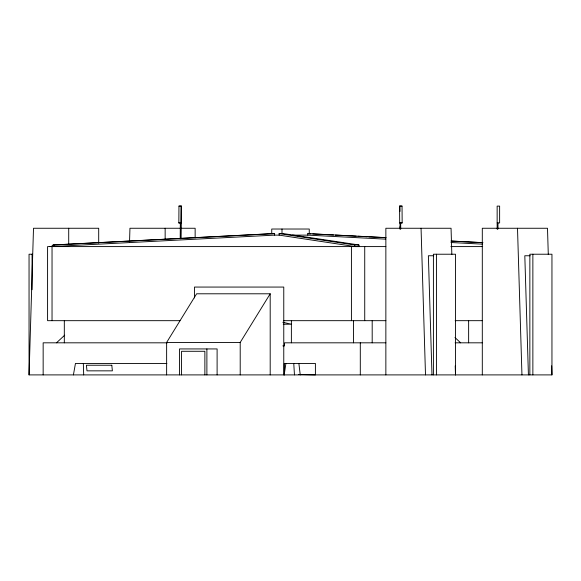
<?xml version="1.0" encoding="UTF-8"?>
<svg xmlns="http://www.w3.org/2000/svg" width="581" height="581" viewBox="0 0 581 581"><rect width="100%" height="100%" fill="white"/><g stroke="black" fill="none" stroke-linecap="round" stroke-linejoin="round"><path stroke-width="0.87" d="M178.839 222.901L178.963 206.102L181.432 206.124L181.308 222.922L178.839 222.901L181.011 222.915L180.887 238.704M180.204 238.697L180.328 222.915M180.778 238.697L181.018 206.117M529.857 374.898L529.857 254.224L551.95 254.224L551.95 374.898L29.05 374.898L33.509 228.26L98.697 228.26L98.697 243.098M129.541 241.834L129.948 228.26L195.143 228.26L195.143 237.861M284.174 374.898L285.903 363.445M73.409 374.898L75.457 363.445L166.885 363.445M166.631 374.898L166.631 342.441L196.625 293.79L270.194 293.79L270.194 374.898M240.207 374.898L240.207 342.441L270.194 293.79M56.48 342.819L64.702 335.186M272.271 233.649L53.125 244.964L51.237 246.591L274.61 235.131L279.127 235.131L355.202 246.591L359.501 246.591L358.855 244.964L283.426 233.606L279.127 233.606L279.127 235.131M52.682 246.591L54.57 244.964L274.61 233.606L274.61 235.131M49.806 246.591L52.101 246.467M274.61 233.606L271.741 233.715L271.741 229.023L309.259 229.023L309.259 233.715L307.828 233.606L307.828 235.131L385.733 239.154M399.568 206.124L402.037 206.102L402.161 222.901L399.692 222.922L399.568 206.124L402.037 206.102M399.692 222.922L402.161 222.901M497.147 222.915L499.624 222.915L499.624 206.11L497.147 206.11L497.147 229.052M292.461 235.131L307.828 235.131M53.125 244.964L54.57 244.964M279.127 233.606L354.555 244.964L358.855 244.964M385.857 246.591L47.584 246.591L47.584 320.676L179.994 320.676M450.871 246.591L482.666 246.591M32.521 254.224L29.05 254.224L29.05 374.898M433.746 255.756L428.371 255.756L431.981 374.898M530.192 255.756L524.81 255.756L528.419 374.898M283.375 320.676L385.857 320.676M455.163 320.676L482.303 320.676M283.259 324.213L291.379 324.213L282.838 322.281M166.631 342.441L240.207 342.441M167.343 342.819L43.154 342.819L43.154 374.898M385.857 342.819L284.567 342.819L284.567 345.877L282.802 345.877M455.119 342.819L482.303 342.819M178.963 206.102L181.432 206.124M298.46 374.447L315.403 374.898L315.403 363.445L284.283 363.445L284.283 374.898M307.828 233.606L385.704 237.622M450.9 240.992L482.593 242.626M309.107 233.744L310.915 233.838M312.723 233.932L333.552 235.007M335.368 235.102L356.189 236.176M358.005 236.271L367.061 236.736M368.87 236.83L386.075 237.716M451.27 241.086L482.964 242.72M450.95 242.517L482.658 244.158M357.286 246.467L358.07 246.591M454.959 337.539L460.646 342.819M354.555 244.964L355.202 246.591M298.881 363.445L300.246 374.898M293.768 363.445L294.458 374.898M548.29 254.507L547.491 228.26L482.303 228.26L482.303 374.898M551.659 365.848L551.935 374.898M517.504 228.26L521.949 374.898M451.844 254.507L451.052 228.26L385.857 228.26L385.857 374.898M455.221 365.848L455.489 374.898M421.058 228.26L425.503 374.898M83.33 363.445L83.693 374.898M400.672 222.915L400.723 229.052M399.982 206.117L400.018 211.419M400.135 226.423L400.156 229.052M399.989 222.915L400.04 229.059M532.864 254.224L532.864 374.898M497.83 222.915L497.83 229.052M497.714 222.915L497.714 229.052M468.635 320.676L468.635 342.819M455.504 374.898L455.504 254.224L433.411 254.224L433.411 374.898M436.425 254.224L436.425 374.898M372.189 320.676L372.189 342.819M364.73 246.591L364.73 320.676M360.3 342.819L360.3 374.898M353.444 320.676L353.444 342.819M351.418 246.591L351.418 320.676M291.379 320.676L291.379 342.819M283.768 374.898L283.768 287.065L194.468 287.065L194.468 297.93M281.996 229.023L281.996 233.715M217.105 374.898L217.105 348.934L179.507 348.934L179.507 374.898M206.887 348.934L206.887 374.898M204.868 374.898L204.868 351.287L181.562 351.287L181.562 374.898M165.149 228.26L165.149 239.604M68.711 228.26L68.711 243.969M64.317 320.676L64.317 342.819M52.036 246.591L52.036 320.676M32.064 254.224L32.064 289.716M111.799 365.238L86.416 365.238L86.997 370.845L112.38 370.845L111.799 365.238"/></g></svg>
